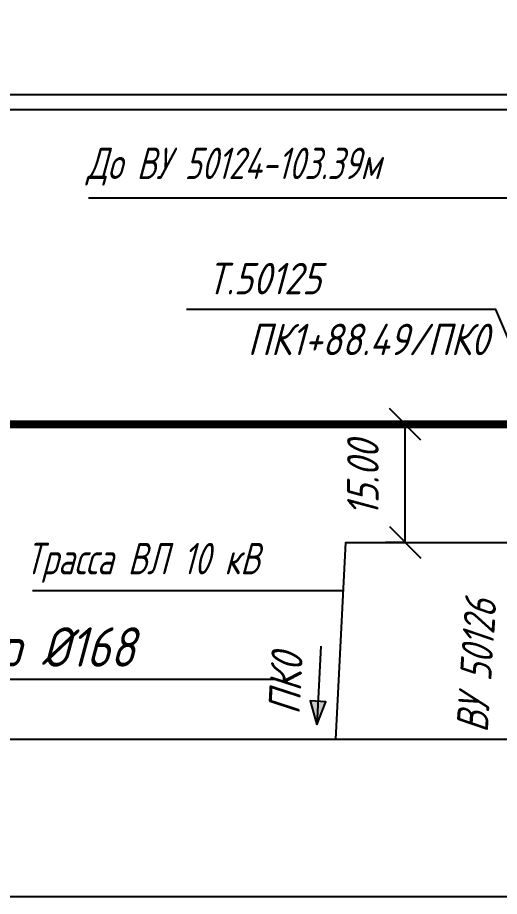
# Model space of a CAD drawing. Extents: x 0 to 841, y 0 to 683.
# Drawn here: x 155.8 to 186.4, y 336.9 to 392.7 of the extents above; entities that cross this region are included whole.
import ezdxf
from ezdxf import colors
from ezdxf.entities.mleader import LeaderData, LeaderLine
from ezdxf.enums import TextEntityAlignment as Align
from ezdxf.math import Vec2, Vec3

# ---------------------------------------------------------------- set-up
doc = ezdxf.new("R2010")
doc.units = 0
doc.layers.add('ИИ_ПРОФИЛЬ_025', color=7, linetype='Continuous', lineweight=25)
doc.layers.add('ТХ-Л', color=140, linetype='Continuous')
doc.styles.add('GOST-2.304_Type-B', font='GOST Common.ttf')
doc.styles.add('VNIPISIMPLEXCUR', font='simplex.shx', dxfattribs={"width": 0.8, "oblique": 15})
doc.dimstyles.new('ИИ-1000-м-dm$0', dxfattribs={"dimtxt": 2.5, "dimasz": 2.5, "dimexe": 1.25, "dimexo": 0, "dimgap": 1, "dimtad": 1, "dimtoh": 1, "dimzin": 1, "dimdsep": 46, "dimtxsty": 'VNIPISIMPLEXCUR', "dimblk": 'OBLIQUE', "dimcen": 2.5, "dimaunit": 1, "dimazin": 0, "dimtfac": 1, "dimtmove": 1, "dimatfit": 2, "dimfxl": 1, "dimarcsym": 0})
doc.dimstyles.new('ИИ-1000-м-dm$2', dxfattribs={"dimtxt": 2.5, "dimasz": 2.5, "dimexe": 1.25, "dimexo": 0, "dimgap": 1, "dimtad": 2, "dimtoh": 1, "dimzin": 1, "dimdsep": 46, "dimtxsty": 'VNIPISIMPLEXCUR', "dimcen": 2.5, "dimaunit": 1, "dimazin": 0, "dimtfac": 1, "dimtmove": 1, "dimatfit": 2, "dimfxl": 1, "dimarcsym": 0})

# ---------------------------------------------------------------- blocks, each defined once
blk = doc.blocks.new('ИИ050052Р')
at = {"linetype": 'Continuous', "lineweight": 25}
h = blk.add_hatch(color=0, dxfattribs=at)
edge = h.paths.add_edge_path()
edge.add_arc((0, 0), 0.15, 0, 360)
at = {"color": 0, "linetype": 'Continuous', "lineweight": 25}
for radius in [0.75, 0.15]:
    blk.add_circle((0, 0), radius, dxfattribs=at)
at = {"color": 0, "linetype": 'Continuous', "style": 'VNIPISIMPLEXCUR', "oblique": 15, "width": 0.8}
for tag, p in [('CENTRE', (1.45, 0.7)), ('HEIGHT', (1.45, -2.7))]:
    blk.add_attdef(tag, p, '', height=2, dxfattribs=at)
for tag, p in [('NUMBER', (-2, -1)), ('STATIONING', (-2, -4.4)), ('ALPHA', (-2, -7.8))]:
    blk.add_attdef(tag, text='', height=2, dxfattribs=at).set_placement(p, align=Align.RIGHT)
at = {"color": 253, "linetype": 'Continuous', "style": 'VNIPISIMPLEXCUR', "oblique": 15, "width": 0.8, "flags": 1}
blk.add_attdef('NOTE', text='', height=1.6, dxfattribs=at).set_placement((-2, -10.8), align=Align.RIGHT)
blk = doc.blocks.new('ИИ15009')
at = {"linetype": 'Continuous', "lineweight": 25}
blk.add_hatch(color=0, dxfattribs=at).paths.add_polyline_path([(0, 0), (1.5, -0.5), (1.5, 0.5)])
at = {"color": 0, "linetype": 'Continuous', "lineweight": 25}
blk.add_lwpolyline([(0, 0), (1.5, -0.5), (1.5, 0.5)], close=True, dxfattribs=at)
blk.add_lwpolyline([(5, 0), (0, 0)], dxfattribs=at)
blk = doc.blocks.new('_Oblique')
at = {"color": 0, "linetype": 'ByBlock', "lineweight": -2}
blk.add_line((-0.5, -0.5), (0.5, 0.5), dxfattribs=at)
blk = doc.blocks.new('*D35')
at = {"layer": 'Defpoints', "color": 0, "transparency": 16777216}
for p in [(180.382, 366.877), (180.382, 366.877), (180.381, 359.378, 372.535)]:
    blk.add_point(p, dxfattribs=at)
at = {"layer": 'ИИ_ПРОФИЛЬ_025', "color": 0, "lineweight": -2, "transparency": 16777216}
for p, q in [((180.382, 366.877), (179.132, 366.877)), ((180.381, 359.378), (180.382, 366.877)), ((180.381, 359.378), (179.131, 359.378))]:
    blk.add_line(p, q, dxfattribs=at)
at = {"layer": 'ИИ_ПРОФИЛЬ_025', "color": 0, "lineweight": -2, "transparency": 16777216, "xscale": 2, "yscale": 2, "zscale": 2}
for p, rotation in [((180.382, 366.877), 89.99470685489105), ((180.381, 359.378), 269.994706854891)]:
    blk.add_blockref('_Oblique', p, dxfattribs=dict(at, rotation=rotation))
at = {"layer": 'ИИ_ПРОФИЛЬ_025', "color": 0, "transparency": 16777216, "insert": (177.695, 363.436), "char_height": 2, "attachment_point": 5, "rotation": 89.9947, "style": 'VNIPISIMPLEXCUR'}
blk.add_mtext('15.00', dxfattribs=at)
blk = doc.blocks.new('*D36')
at = {"layer": 'Defpoints', "color": 0, "transparency": 16777216}
for p in [(206.575, 379.386, 186.47), (201.548, 369.777), (101.756, 366.884), (218.243, 366.874), (206.573, 354.383, 186.47)]:
    blk.add_point(p, dxfattribs=at)
at = {"layer": 'ИИ_ПРОФИЛЬ_025', "color": 0, "lineweight": -2, "transparency": 16777216}
for p, q in [((199.294, 375.508), (194.559, 375.508)), ((202.471, 370.979), (199.294, 375.508))]:
    blk.add_line(p, q, dxfattribs=at)
blk.add_arc((206.574, 366.875), 5.804, 109.8383, 160.1513, dxfattribs=at)
at = {"layer": 'ИИ_ПРОФИЛЬ_025', "color": 0, "transparency": 16777216}
for points in [[(204.547, 372.662), (204.662, 372.006), (206.575, 372.678)], [(201.444, 368.788), (200.787, 368.903), (200.77, 366.875)]]:
    blk.add_solid(points, dxfattribs=at)
at = {"layer": 'ИИ_ПРОФИЛЬ_025', "color": 0, "transparency": 16777216, "insert": (196.427, 377.508), "char_height": 2, "attachment_point": 5, "style": 'VNIPISIMPLEXCUR'}
blk.add_mtext('90°', dxfattribs=at)

msp = doc.modelspace()

# ---------------------------------------------------------------- linework, layer by layer
at = {"layer": 'ИИ_ПРОФИЛЬ_025'}
for points in [[(95, 386.884), (219.06, 386.884)], [(187.069, 381.247), (160.288, 381.247)], [(189.245, 366.884), (186.139, 374.184), (166.498, 374.184)], [(156.719, 356.329), (176.461, 356.329)], [(95, 346.884), (219.06, 346.884)], [(101.756, 336.884), (219.06, 336.884)]]:
    msp.add_lwpolyline(points, dxfattribs=at)
at = {"layer": 'ИИ_ПРОФИЛЬ_025', "elevation": 372.535}
msp.add_lwpolyline([(175.968, 346.884), (176.62, 359.378), (206.573, 359.375)], dxfattribs=at)
at = {"layer": 'ТХ-Л', "const_width": 0.5}
msp.add_lwpolyline([(101.756, 366.884), (218.243, 366.874)], dxfattribs=at)
at = {"layer": 'ТХ-Л', "flags": 128}
msp.add_lwpolyline([(122.301, 366.884), (124.936, 350.697), (172.287, 350.697)], dxfattribs=at)

# ---------------------------------------------------------------- block references
at = {"layer": 'ИИ_ПРОФИЛЬ_025'}
ref = msp.add_blockref('ИИ050052Р', (189.244, 366.884), dxfattribs=dict(at, rotation=0.001087979813760943))
ref.add_attrib('NUMBER', 'Т.50125', dxfattribs={"layer": '0', "color": 0, "linetype": 'Continuous', "height": 2, "rotation": 0.0011, "style": 'VNIPISIMPLEXCUR', "oblique": 15, "width": 0.8}).set_placement((175.041, 375.14, -186.695), align=Align.RIGHT)
ref.add_attrib('STATIONING', 'ПК1+88.49/ПК0', dxfattribs={"layer": '0', "color": 0, "linetype": 'Continuous', "height": 2, "rotation": 0.0011, "style": 'VNIPISIMPLEXCUR', "oblique": 15, "width": 0.8}).set_placement((185.687, 371.273, -186.695), align=Align.RIGHT)
at = {"layer": 'ИИ_ПРОФИЛЬ_025', "rotation": 87.01028662999994}
msp.add_blockref('ИИ15009', (174.763, 347.783, 186.47), dxfattribs=at)

# ---------------------------------------------------------------- texts
at = {"layer": 'ИИ_ПРОФИЛЬ_025', "style": 'VNIPISIMPLEXCUR', "oblique": 15, "width": 0.7}
for s, p in [('До ВУ 50124-103.39м', (160.162, 382.461)), ('Трасса ВЛ 10 кВ', (156.279, 357.348))]:
    msp.add_text(s, height=2, dxfattribs=at).set_placement(p)
at = {"layer": 'ИИ_ПРОФИЛЬ_025', "style": 'VNIPISIMPLEXCUR', "oblique": 15}
for s, rotation, width, p in [('ВУ 50126', 86.197, 0.75, (185.616, 347.268)), ('ПК0', 87.0103, 0.8, (173.687, 348.405, 184.821))]:
    msp.add_text(s, height=2, rotation=rotation, dxfattribs=dict(at, width=width)).set_placement(p)
at = {"layer": 'ТХ-Л', "style": 'VNIPISIMPLEXCUR', "oblique": 15, "width": 0.8}
msp.add_text('Газосборный коллектор %%C168', height=2.5, dxfattribs=at).set_placement((125.414, 351.48))

# ---------------------------------------------------------------- dimensions: what is measured, and where the dimension line sits
at = {"layer": 'ИИ_ПРОФИЛЬ_025'}
dim = msp.add_angular_dim_2l(base=(201.548, 369.777), line1=((206.573, 354.383, 186.47), (206.575, 379.386, 186.47)), line2=((101.756, 366.884), (218.243, 366.874)), dimstyle='ИИ-1000-м-dm$2', override={"dimtxt": 2, "dimasz": 2, "dimzin": 0, "dimadec": 0}, dxfattribs=at)
dim.commit()
dim.dimension.update_dxf_attribs({"geometry": '*D36', "text_midpoint": (196.427, 377.508), "dimtype": 162})
dim = msp.add_linear_dim(base=(180.382, 366.877), p1=(180.381, 359.378, 372.535), p2=(180.382, 366.877), angle=89.9947, text='15.00', dimstyle='ИИ-1000-м-dm$0', override={"dimtxt": 2, "dimasz": 2, "dimzin": 0}, dxfattribs=at)
dim.commit()
dim.dimension.update_dxf_attribs({"geometry": '*D35', "text_midpoint": (179.695, 363.436), "dimtype": 161})

# ---------------------------------------------------------------- leaders
at = {"layer": 'ТХ-Л', "linetype": 'Continuous'}
ml = msp.add_multileader_mtext('Standard', dxfattribs=at)
ml.set_content('{\\Fc:\\3dservice\\simplex|c204;\\Q15;\\W0.8;Узел врезки трубопроводов от Кг N72,65\\P(см. лист 36)}', color=256, style='GOST-2.304_Type-B')
ml.set_leader_properties()
ml.build(insert=Vec2(0, 0))
ml.multileader.update_dxf_attribs({"has_dogleg": 0, "text_left_attachment_type": 6, "text_right_attachment_type": 6, "dogleg_length": 1, "arrow_head_size": 0.18})
ctx = ml.context
ctx.base_point, ctx.char_height, ctx.arrow_head_size, ctx.landing_gap_size, ctx.plane_origin = Vec3(231.345, 387.826), 3.5, 0.18, 0, Vec3(220.495, 369.229)
ctx.left_attachment, ctx.right_attachment = 6, 6
notes = []
notes.append((ctx, [(0, (1, 1, 0), (230.345, 387.826), (1, 0), 1, [(0, [(220.495, 369.229), (229.845, 388.093)], 0, [])])]))
ctx.mtext.insert, ctx.mtext.line_spacing_factor, ctx.mtext.flow_direction = Vec3(231.345, 392.493), 0.908571, 5
for ctx, leaders in notes:
    for number, flags, end, landing, length, lines in leaders:
        leader = LeaderData()
        leader.index, (leader.has_last_leader_line, leader.has_dogleg_vector, leader.attachment_direction) = number, flags
        leader.last_leader_point, leader.dogleg_vector, leader.dogleg_length = Vec3(end), Vec3(landing), length
        for number, points, colour, breaks in lines:
            line = LeaderLine()
            line.index, line.vertices, line.color, line.breaks = number, Vec3.list(points), colors.encode_raw_color(colour), breaks
            leader.lines.append(line)
        ctx.leaders.append(leader)

doc.saveas('drawing.dxf')
